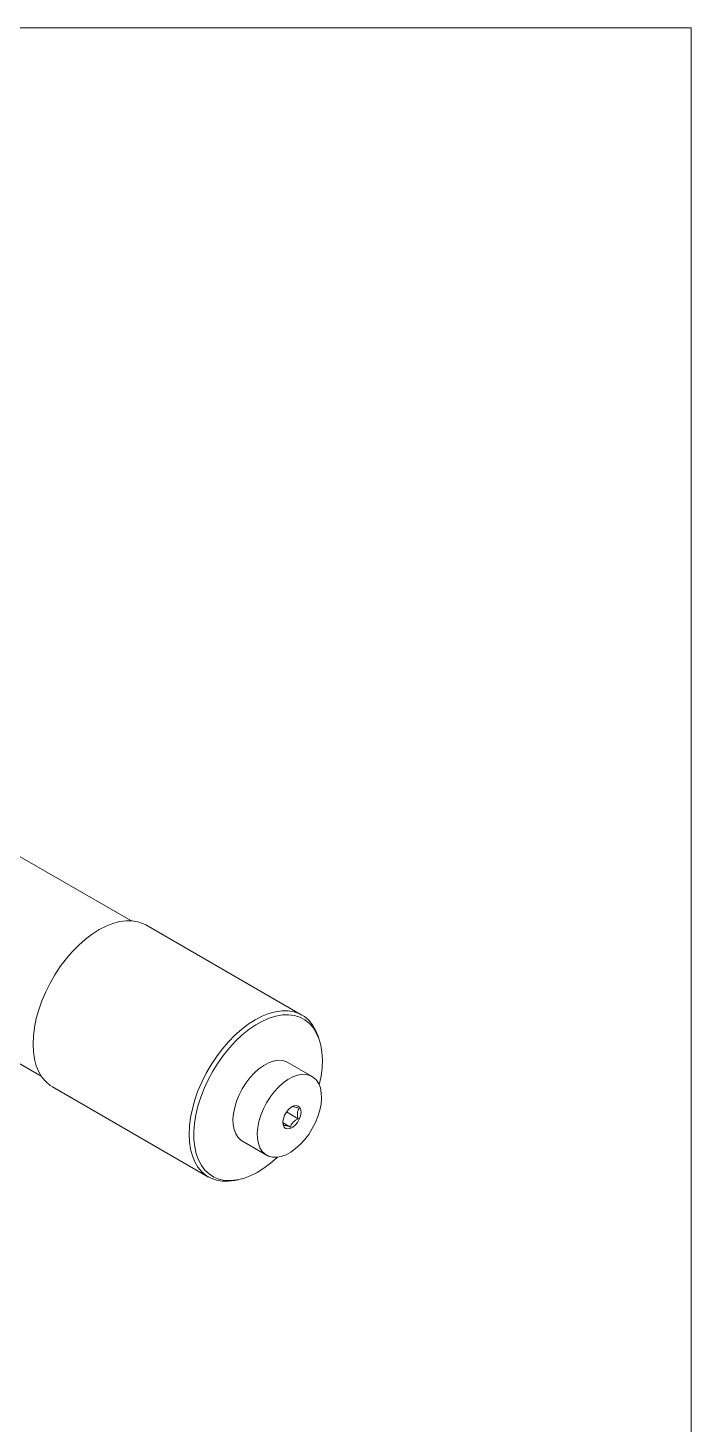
# Model space of a CAD drawing. Header units: millimetres. Extents: x 2 to 278, y 1 to 215.
# Drawn here: x 246.1 to 278, y 147.4 to 214.6 of the extents above; entities that cross this region are included whole.
import ezdxf

# ---------------------------------------------------------------- set-up
doc = ezdxf.new("R2010")
doc.units = ezdxf.units.MM

msp = doc.modelspace()

# ---------------------------------------------------------------- linework, layer by layer
at = {"color": 7, "linetype": 'Continuous', "lineweight": 18}
for p, q in [((1.579, 214.645), (277.989, 214.645)), ((277.989, 0.903), (277.989, 214.645)), ((251.013, 171.667), (245.267, 174.984)), ((259.253, 167.12), (251.737, 171.459)), ((240.949, 167.505), (246.695, 164.188)), ((260.081, 165.953), (260.027, 166.112)), ((259.743, 164.171), (258.575, 164.845)), ((247.238, 163.664), (254.753, 159.326)), ((258.784, 162.713), (258.722, 162.678)), ((258.51, 162.457), (259.072, 162.133)), ((258.343, 161.931), (258.699, 161.726)), ((256.385, 161.05), (257.552, 160.376)), ((256.014, 159.16), (256.178, 159.193))]:
    msp.add_line(p, q, dxfattribs=at)
at = {"color": 7, "linetype": 'Continuous', "lineweight": 18, "flags": 128}
for points in [[(246.913, 168.235), (247.123, 168.655), (247.358, 169.063), (247.617, 169.455), (247.897, 169.825), (248.193, 170.171), (248.504, 170.489), (248.826, 170.774), (249.155, 171.024), (249.488, 171.236), (249.82, 171.408), (250.149, 171.538), (250.471, 171.624), (250.782, 171.666), (251.079, 171.662), (251.358, 171.614), (251.617, 171.521), (251.737, 171.459)], [(247.238, 163.664), (247.123, 163.738), (246.913, 163.916), (246.732, 164.134), (246.581, 164.389), (246.461, 164.679), (246.375, 165.001), (246.323, 165.351), (246.306, 165.725), (246.323, 166.119), (246.375, 166.529), (246.461, 166.95), (246.581, 167.378), (246.732, 167.808), (246.913, 168.235)], [(260.089, 163.762), (260.171, 164.176), (260.22, 164.58), (260.234, 164.968), (260.213, 165.336), (260.157, 165.678), (260.067, 165.992), (259.944, 166.274), (259.789, 166.52), (259.604, 166.728), (259.391, 166.895), (259.153, 167.02), (258.892, 167.101), (258.611, 167.137), (258.313, 167.128), (258.002, 167.073), (257.681, 166.974), (257.354, 166.832), (257.025, 166.648), (256.697, 166.424), (256.374, 166.163), (256.059, 165.868), (255.757, 165.542), (255.471, 165.189), (255.204, 164.813), (254.958, 164.418), (254.737, 164.008), (254.544, 163.588), (254.379, 163.164), (254.246, 162.739), (254.146, 162.319), (254.08, 161.908), (254.049, 161.511), (254.052, 161.133), (254.091, 160.778), (254.164, 160.449), (254.27, 160.151), (254.41, 159.887), (254.58, 159.659), (254.779, 159.471), (255.005, 159.325), (255.255, 159.222), (255.527, 159.164), (255.817, 159.15), (256.121, 159.182), (256.438, 159.259), (256.762, 159.379), (257.091, 159.543), (257.42, 159.747), (257.746, 159.99), (258.065, 160.268), (258.079, 160.282)], [(254.429, 163.897), (254.638, 164.317), (254.874, 164.725), (255.133, 165.116), (255.412, 165.487), (255.709, 165.833), (256.02, 166.15), (256.341, 166.435), (256.67, 166.685), (257.003, 166.898), (257.336, 167.069), (257.665, 167.199), (257.986, 167.285), (258.297, 167.327), (258.594, 167.324), (258.873, 167.276), (259.132, 167.183), (259.368, 167.047), (259.577, 166.869), (259.759, 166.651), (259.91, 166.396), (260.027, 166.112)], [(256.227, 163.276), (256.376, 163.566), (256.551, 163.843), (256.746, 164.099), (256.957, 164.33), (257.181, 164.53), (257.411, 164.695), (257.642, 164.82), (257.87, 164.904), (258.089, 164.944), (258.294, 164.94), (258.482, 164.891), (258.575, 164.845)], [(257.394, 162.602), (257.544, 162.892), (257.718, 163.169), (257.913, 163.425), (258.125, 163.656), (258.348, 163.856), (258.578, 164.021), (258.809, 164.146), (259.037, 164.23), (259.256, 164.27), (259.462, 164.266), (259.649, 164.217), (259.814, 164.124), (259.953, 163.99), (260.063, 163.818), (260.141, 163.612), (260.185, 163.375), (260.196, 163.114), (260.172, 162.834), (260.113, 162.542), (260.022, 162.244), (259.901, 161.946), (259.751, 161.655), (259.577, 161.379), (259.382, 161.122), (259.17, 160.891), (258.947, 160.691), (258.717, 160.527), (258.486, 160.401), (258.258, 160.317), (258.039, 160.277), (257.833, 160.282), (257.646, 160.331), (257.481, 160.423), (257.342, 160.557), (257.232, 160.729), (257.154, 160.936), (257.109, 161.172), (257.099, 161.433), (257.123, 161.713), (257.182, 162.006), (257.273, 162.304), (257.394, 162.602)], [(256.014, 159.16), (255.709, 159.119), (255.412, 159.123), (255.133, 159.171), (254.874, 159.263), (254.638, 159.399), (254.429, 159.577), (254.247, 159.795), (254.096, 160.051), (253.977, 160.341), (253.89, 160.662), (253.838, 161.012), (253.821, 161.386), (253.838, 161.78), (253.89, 162.19), (253.977, 162.612), (254.096, 163.04), (254.247, 163.47), (254.429, 163.897)], [(256.385, 161.05), (256.313, 161.097), (256.175, 161.231), (256.065, 161.403), (255.987, 161.61), (255.942, 161.846), (255.932, 162.107), (255.956, 162.387), (256.014, 162.68), (256.105, 162.978), (256.227, 163.276)], [(258.417, 162.295), (258.504, 162.448), (258.612, 162.582), (258.734, 162.685), (258.858, 162.748), (258.976, 162.768), (259.077, 162.741), (259.153, 162.671), (259.198, 162.563), (259.209, 162.426), (259.184, 162.27), (259.126, 162.109), (259.039, 161.956), (258.93, 161.822), (258.809, 161.72), (258.684, 161.656), (258.567, 161.637), (258.466, 161.663), (258.39, 161.733), (258.345, 161.841), (258.334, 161.979), (258.359, 162.134), (258.417, 162.295)]]:
    msp.add_lwpolyline(points, dxfattribs=at)
at = {"color": 7, "linetype": 'Continuous', "lineweight": 18}
for points, knots in [([(259.114, 162.627), (259.092, 162.635), (259.012, 162.665), (258.892, 162.705), (258.815, 162.718), (258.792, 162.714), (258.784, 162.713)], [0, 0, 0, 0, 0.137894, 0.484573, 0.816165, 1, 1, 1, 1]), ([(258.699, 161.726), (258.711, 161.761), (258.737, 161.833), (258.797, 161.926), (258.868, 162.002), (258.936, 162.055), (259.005, 162.099), (259.049, 162.122), (259.072, 162.133)], [0, 0, 0, 0, 0.216119, 0.439625, 0.593243, 0.751996, 0.87543, 1, 1, 1, 1]), ([(259.072, 162.133), (259.062, 162.174), (259.042, 162.258), (259.033, 162.369), (259.043, 162.461), (259.062, 162.527), (259.087, 162.582), (259.105, 162.612), (259.114, 162.627)], [0, 0, 0, 0, 0.216119, 0.439625, 0.593243, 0.751996, 0.87543, 1, 1, 1, 1]), ([(258.339, 161.967), (258.339, 161.962), (258.341, 161.935), (258.351, 161.883), (258.363, 161.836), (258.368, 161.812)], [0, 0, 0, 0, 0.0863687, 0.5410914, 1, 1, 1, 1]), ([(258.368, 161.812), (258.377, 161.814), (258.399, 161.818), (258.476, 161.805), (258.597, 161.765), (258.676, 161.735), (258.699, 161.726)], [0, 0, 0, 0, 0.183835, 0.515427, 0.862106, 1, 1, 1, 1])]:
    msp.add_open_spline(points, degree=3, knots=knots, dxfattribs=at)

doc.saveas('drawing.dxf')
